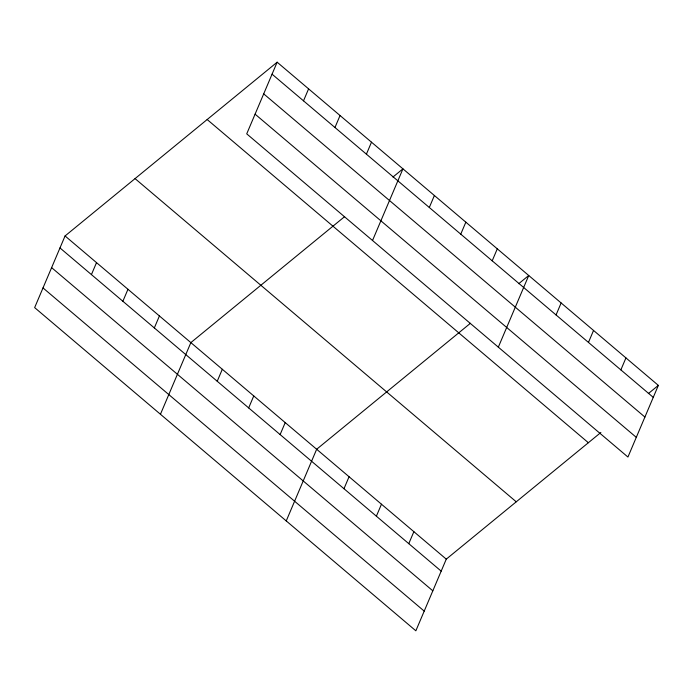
<?xml version="1.0" encoding="UTF-8"?>
<svg xmlns="http://www.w3.org/2000/svg" width="693" height="693" viewBox="0 0 693 693"><rect width="100%" height="100%" fill="white"/><g stroke="black" fill="none" stroke-linecap="round" stroke-linejoin="round"><path stroke-width="1.04" d="M277.148 62.197L246.725 133.853L627.936 457.042L658.35 385.386L277.148 62.197L65.064 235.958L34.65 307.614L415.852 630.803L446.275 559.147L600.866 432.484M91.433 274.601L96.518 262.621M122.878 301.264L127.962 289.284M154.331 327.928L159.416 315.947M160.447 414.267L190.861 342.611L344.62 216.632M303.508 100.84L308.593 88.86M217.23 381.254L222.314 369.274M334.962 127.503L340.046 115.523M248.674 407.917L253.759 395.937M366.406 154.167L371.491 142.186M280.128 434.58L285.213 422.6M372.522 240.506L402.945 168.849L392.948 177.036M286.244 520.919L316.658 449.263L470.417 323.284M429.305 207.493L434.39 195.513M343.979 488.721L349.064 476.732M460.758 234.156L465.843 222.176M376.377 516.19L381.471 504.209M492.203 260.819L497.288 248.839M408.783 543.659L413.868 531.678M498.328 347.158L528.742 275.502L518.745 283.688M556.055 314.951L561.139 302.971M588.461 342.42L593.546 330.44M620.859 369.897L625.944 357.909M648.353 393.572L658.35 385.386M272.063 74.177L653.265 397.366M263.704 93.867L644.906 417.056M255.085 114.154L636.295 437.352M207.164 119.534L588.366 442.723M135.057 178.612L516.259 501.81M65.064 235.958L446.275 559.147M59.979 247.938L441.181 571.127M51.62 267.637L432.822 590.826M43.009 287.924L424.211 611.113"/></g></svg>
